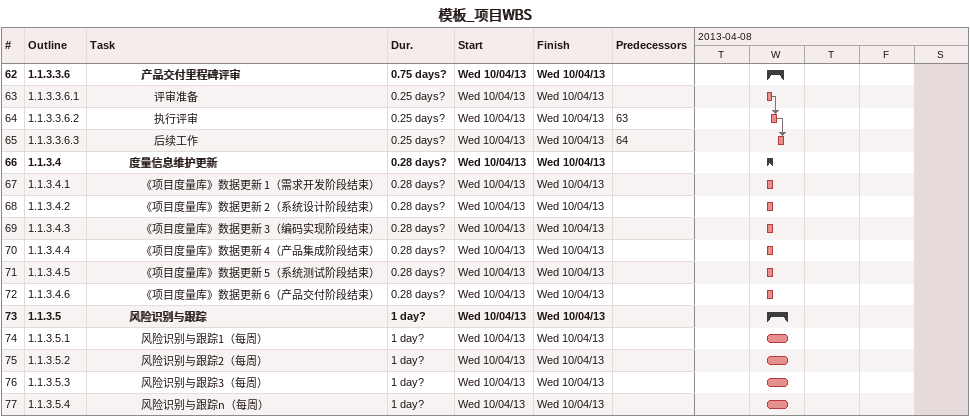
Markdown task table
模板_项目WBS

| ID | WBS | Task | Duration | Start | Finish | Predecessors |
|---|---|---|---|---|---|---|
| 62 | 1.1.3.3.6 | **产品交付里程碑评审** | 0.75d? | 2013-04-10 | 2013-04-10 |  |
| 63 | 1.1.3.3.6.1 | 评审准备 | 0.25d? | 2013-04-10 | 2013-04-10 |  |
| 64 | 1.1.3.3.6.2 | 执行评审 | 0.25d? | 2013-04-10 | 2013-04-10 | 63 |
| 65 | 1.1.3.3.6.3 | 后续工作 | 0.25d? | 2013-04-10 | 2013-04-10 | 64 |
| 66 | 1.1.3.4 | **度量信息维护更新** | 0.28d? | 2013-04-10 | 2013-04-10 |  |
| 67 | 1.1.3.4.1 | 《项目度量库》数据更新 1（需求开发阶段结束） | 0.28d? | 2013-04-10 | 2013-04-10 |  |
| 68 | 1.1.3.4.2 | 《项目度量库》数据更新 2（系统设计阶段结束） | 0.28d? | 2013-04-10 | 2013-04-10 |  |
| 69 | 1.1.3.4.3 | 《项目度量库》数据更新 3（编码实现阶段结束） | 0.28d? | 2013-04-10 | 2013-04-10 |  |
| 70 | 1.1.3.4.4 | 《项目度量库》数据更新 4（产品集成阶段结束） | 0.28d? | 2013-04-10 | 2013-04-10 |  |
| 71 | 1.1.3.4.5 | 《项目度量库》数据更新 5（系统测试阶段结束） | 0.28d? | 2013-04-10 | 2013-04-10 |  |
| 72 | 1.1.3.4.6 | 《项目度量库》数据更新 6（产品交付阶段结束） | 0.28d? | 2013-04-10 | 2013-04-10 |  |
| 73 | 1.1.3.5 | **风险识别与跟踪** | 1d? | 2013-04-10 | 2013-04-10 |  |
| 74 | 1.1.3.5.1 | 风险识别与跟踪1（每周） | 1d? | 2013-04-10 | 2013-04-10 |  |
| 75 | 1.1.3.5.2 | 风险识别与跟踪2（每周） | 1d? | 2013-04-10 | 2013-04-10 |  |
| 76 | 1.1.3.5.3 | 风险识别与跟踪3（每周） | 1d? | 2013-04-10 | 2013-04-10 |  |
| 77 | 1.1.3.5.4 | 风险识别与跟踪n（每周） | 1d? | 2013-04-10 | 2013-04-10 |  |
